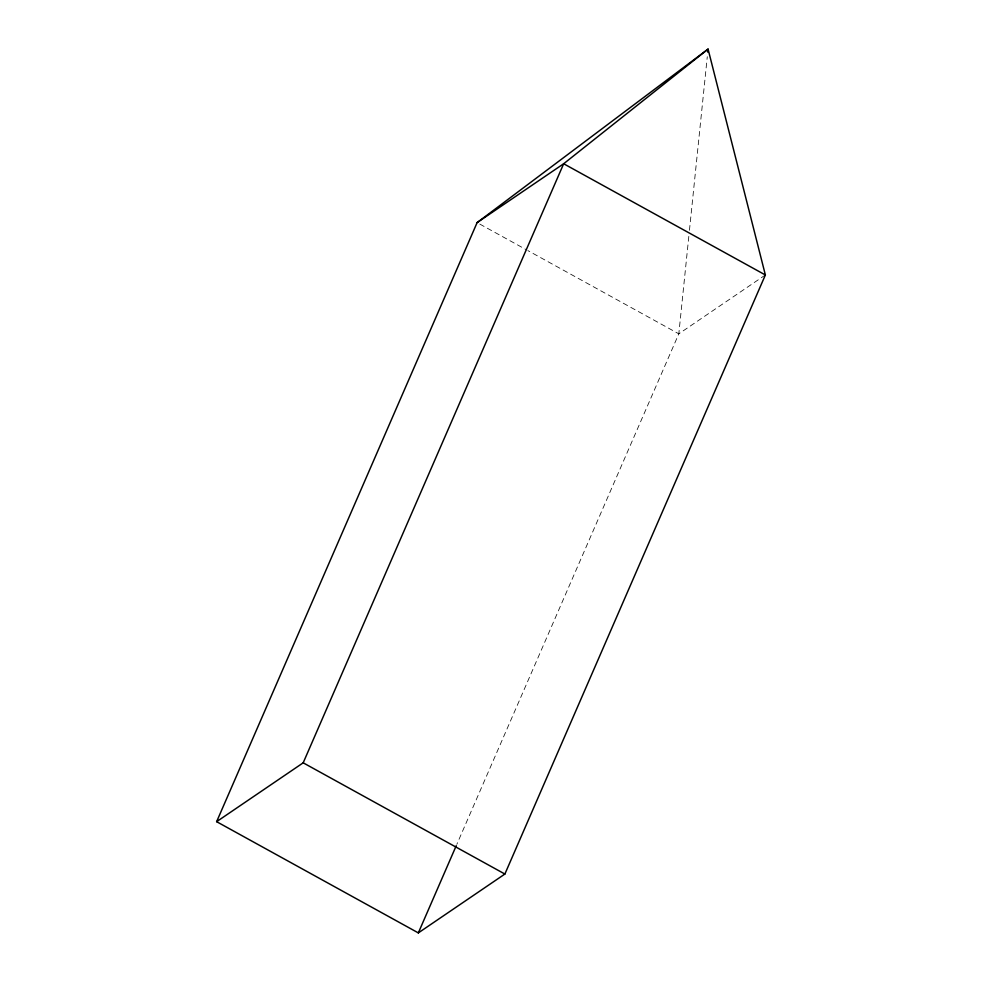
<?xml version="1.0" encoding="UTF-8"?>
<svg xmlns="http://www.w3.org/2000/svg" width="982" height="982" viewBox="0 0 982 982"><rect width="100%" height="100%" fill="white"/><g stroke="black" fill="none" stroke-linecap="round" stroke-linejoin="round"><path stroke-width="0.74" stroke-dasharray="4.91 3.68" d="M688.824 236.38L678.808 333.831L456.851 844.311M689.45 230.291L707.286 56.711M765.371 274.972L678.808 333.831L527.874 250.594M479.793 224.08L526.536 249.858"/><path stroke-width="1.47" d="M707.752 52.144L708.071 49.1L477.117 222.607L216.629 821.676L418.332 932.9L504.883 874.041L765.371 274.972L708.071 49.1L563.668 163.749L477.117 222.607M216.629 821.676L303.192 762.818L563.668 163.749L765.371 274.972M418.332 932.9L456.237 845.711M303.192 762.818L504.883 874.041"/></g></svg>
